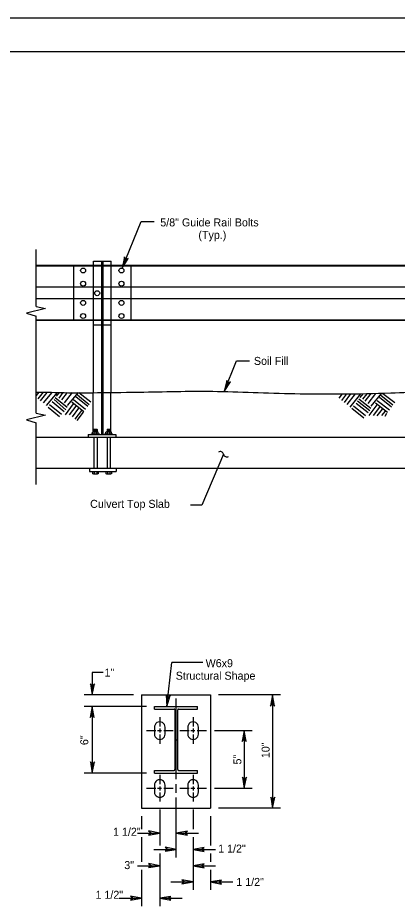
# Model space of a CAD drawing. Extents: x 499999.87 to 500002.82, y 499999.95 to 500001.79.
# Drawn here: x 500001.562 to 500002.029, y 500000.699 to 500001.792 of the extents above; entities that cross this region are included whole.
import ezdxf

# ---------------------------------------------------------------- set-up
doc = ezdxf.new("R2010")
doc.units = 0
for name, color, linetype in [('1', 7, 'Continuous'), ('2', 7, 'Continuous'), ('3', 7, 'Continuous'), ('5', 7, 'Continuous')]:
    doc.layers.add(name, color=color, linetype=linetype)

msp = doc.modelspace()

# ---------------------------------------------------------------- linework, layer by layer
at = {"layer": '1'}
for p, q in [((499999.8665, 500001.7917), (500002.8248, 500001.7917)), ((500000.0331, 500001.75), (500002.7831, 500001.75))]:
    msp.add_line(p, q, dxfattribs=at)
for points in [[(500001.6903, 500001.4839), (500001.6978, 500001.4957), (500001.6942, 500001.4934), (500001.6932, 500001.4977)], [(500001.8159, 500001.332), (500001.8235, 500001.3438), (500001.8199, 500001.3415), (500001.8189, 500001.3458)], [(500001.6535, 500000.959), (500001.6562, 500000.9728), (500001.6535, 500000.9692), (500001.6512, 500000.9728)], [(500001.7451, 500000.9449), (500001.7493, 500000.9583), (500001.7464, 500000.9551), (500001.7444, 500000.959)], [(500001.8753, 500000.959), (500001.8727, 500000.9452), (500001.8753, 500000.9488), (500001.8776, 500000.9452)], [(500001.6535, 500000.9449), (500001.6509, 500000.9311), (500001.6535, 500000.9347), (500001.6558, 500000.9311)], [(500001.8406, 500000.9154), (500001.8379, 500000.9016), (500001.8406, 500000.9052), (500001.8428, 500000.9016)], [(500001.6535, 500000.8629), (500001.6562, 500000.8766), (500001.6535, 500000.873), (500001.6512, 500000.8766)], [(500001.8406, 500000.8442), (500001.8432, 500000.8579), (500001.8406, 500000.8543), (500001.8383, 500000.8579)], [(500001.8753, 500000.8196), (500001.878, 500000.8333), (500001.8753, 500000.8297), (500001.873, 500000.8333)], [(500001.7365, 500000.789), (500001.7228, 500000.7917), (500001.7264, 500000.789), (500001.7228, 500000.7867)], [(500001.7569, 500000.789), (500001.7707, 500000.7864), (500001.7671, 500000.789), (500001.7707, 500000.7913)], [(500001.7569, 500000.769), (500001.7431, 500000.7717), (500001.7467, 500000.769), (500001.7431, 500000.7667)], [(500001.7776, 500000.769), (500001.7913, 500000.7664), (500001.7877, 500000.769), (500001.7913, 500000.7713)], [(500001.7365, 500000.749), (500001.7228, 500000.7516), (500001.7264, 500000.749), (500001.7228, 500000.7467)], [(500001.7776, 500000.749), (500001.7913, 500000.7464), (500001.7877, 500000.749), (500001.7913, 500000.7513)], [(500001.7776, 500000.729), (500001.7638, 500000.7316), (500001.7674, 500000.729), (500001.7638, 500000.7267)], [(500001.7989, 500000.729), (500001.8127, 500000.7264), (500001.8091, 500000.729), (500001.8127, 500000.7313)], [(500001.7142, 500000.709), (500001.7005, 500000.7116), (500001.7041, 500000.709), (500001.7005, 500000.7067)], [(500001.7365, 500000.709), (500001.7503, 500000.7064), (500001.7467, 500000.709), (500001.7503, 500000.7113)]]:
    msp.add_lwpolyline(points, close=True, dxfattribs=at)
for points in [[(500001.5846, 500001.4367), (500001.5961, 500001.4341), (500001.5728, 500001.4285), (500001.5846, 500001.4249)], [(500001.5846, 500001.3054), (500001.5961, 500001.3028), (500001.5728, 500001.2972), (500001.5846, 500001.2936)]]:
    msp.add_lwpolyline(points, dxfattribs=at)
at = {"layer": '2'}
for p, q in [((500001.6903, 500001.4839), (500001.7136, 500001.5413)), ((500001.7136, 500001.5413), (500001.7297, 500001.5413)), ((500001.5846, 500001.4367), (500001.5846, 500001.5069)), ((500001.6647, 500001.4925), (500001.6647, 500001.2792)), ((500001.6667, 500001.4925), (500001.6667, 500001.2792)), ((500002.5797, 500001.4872), (500001.5846, 500001.4872)), ((500002.5797, 500001.4862), (500001.5846, 500001.4862)), ((500002.5797, 500001.4603), (500001.5846, 500001.4603)), ((500002.5797, 500001.4459), (500001.5846, 500001.4459)), ((500001.5846, 500001.3054), (500001.5846, 500001.4249)), ((500002.5797, 500001.4199), (500001.5846, 500001.4199)), ((500002.5797, 500001.4193), (500001.5846, 500001.4193)), ((500001.8159, 500001.332), (500001.831, 500001.3698)), ((500001.831, 500001.3698), (500001.8471, 500001.3698)), ((500001.5846, 500001.3599), (500001.5846, 500001.3625)), ((500001.5879, 500001.3314), (500001.5846, 500001.3271)), ((500001.5932, 500001.3314), (500001.5866, 500001.3232)), ((500001.5978, 500001.331), (500001.5896, 500001.3205)), ((500001.6037, 500001.331), (500001.5932, 500001.3182)), ((500001.6102, 500001.331), (500001.5968, 500001.315)), ((500001.6079, 500001.3248), (500001.6227, 500001.3127)), ((500001.6129, 500001.3307), (500001.6093, 500001.3264)), ((500001.6175, 500001.3307), (500001.6122, 500001.3241)), ((500001.6227, 500001.3307), (500001.6155, 500001.3219)), ((500001.6286, 500001.3307), (500001.6188, 500001.3182)), ((500001.6362, 500001.3307), (500001.6227, 500001.315)), ((500001.6335, 500001.3261), (500001.648, 500001.314)), ((500001.6352, 500001.3281), (500001.6496, 500001.3163)), ((500001.6371, 500001.3307), (500001.6519, 500001.3192)), ((500001.961, 500001.3291), (500001.957, 500001.3238)), ((500001.9662, 500001.3291), (500001.96, 500001.3212)), ((500001.9711, 500001.3291), (500001.9633, 500001.3186)), ((500001.977, 500001.3294), (500001.9669, 500001.3163)), ((500001.9836, 500001.3294), (500001.9705, 500001.313)), ((500001.9862, 500001.3294), (500001.9826, 500001.3248)), ((500001.9915, 500001.3294), (500001.9859, 500001.3225)), ((500001.9961, 500001.3297), (500001.9888, 500001.3202)), ((500002.002, 500001.3297), (500001.9925, 500001.3173)), ((500002.0095, 500001.3301), (500001.9964, 500001.314)), ((500002.0069, 500001.3251), (500002.0217, 500001.3133)), ((500002.0085, 500001.3274), (500002.0233, 500001.3156)), ((500002.0108, 500001.3297), (500002.0256, 500001.3186)), ((500001.601, 500001.3163), (500001.6158, 500001.3041)), ((500001.6043, 500001.3196), (500001.6191, 500001.3074)), ((500001.6066, 500001.3222), (500001.6211, 500001.3097)), ((500001.6299, 500001.3169), (500001.6201, 500001.3035)), ((500001.6332, 500001.314), (500001.6253, 500001.3035)), ((500001.6283, 500001.3192), (500001.643, 500001.3074)), ((500001.6306, 500001.3222), (500001.6453, 500001.3104)), ((500001.9747, 500001.3146), (500001.9895, 500001.3025)), ((500001.978, 500001.3179), (500001.9928, 500001.3064)), ((500001.98, 500001.3205), (500001.9948, 500001.3087)), ((500001.9813, 500001.3232), (500001.9964, 500001.3117)), ((500002.0036, 500001.3159), (500001.9938, 500001.3025)), ((500002.002, 500001.3182), (500002.0167, 500001.3068)), ((500002.0039, 500001.3212), (500002.019, 500001.3097)), ((500001.5991, 500001.313), (500001.6132, 500001.3015)), ((500001.6365, 500001.3114), (500001.6286, 500001.3009)), ((500001.6401, 500001.3087), (500001.6322, 500001.2982)), ((500001.6424, 500001.3068), (500001.6345, 500001.2963)), ((500001.9728, 500001.3114), (500001.9875, 500001.2999)), ((500002.0069, 500001.313), (500001.999, 500001.3025)), ((500002.0102, 500001.3104), (500002.0036, 500001.3022)), ((500002.0138, 500001.3081), (500002.0095, 500001.3025)), ((500002.0157, 500001.3051), (500002.0135, 500001.3012)), ((500001.5846, 500001.2178), (500001.5846, 500001.2936)), ((500001.6539, 500001.2799), (500001.6539, 500001.2822)), ((500001.6549, 500001.2825), (500001.6598, 500001.2825)), ((500001.6558, 500001.2858), (500001.6555, 500001.2854)), ((500001.6555, 500001.2854), (500001.6555, 500001.2825)), ((500001.6558, 500001.2858), (500001.6575, 500001.2858)), ((500001.6558, 500001.2799), (500001.6558, 500001.2822)), ((500001.6562, 500001.2854), (500001.6588, 500001.2854)), ((500001.6562, 500001.2851), (500001.6588, 500001.2851)), ((500001.6562, 500001.2848), (500001.6588, 500001.2848)), ((500001.6562, 500001.2844), (500001.6588, 500001.2844)), ((500001.6562, 500001.2841), (500001.6588, 500001.2841)), ((500001.6562, 500001.2835), (500001.6588, 500001.2835)), ((500001.6565, 500001.2831), (500001.6588, 500001.2831)), ((500001.6575, 500001.2858), (500001.6591, 500001.2858)), ((500001.6588, 500001.2799), (500001.6588, 500001.2822)), ((500001.6591, 500001.2858), (500001.6594, 500001.2854)), ((500001.6594, 500001.2854), (500001.6594, 500001.2825)), ((500001.6608, 500001.2799), (500001.6608, 500001.2822)), ((500001.6703, 500001.2799), (500001.6703, 500001.2822)), ((500001.6713, 500001.2825), (500001.6762, 500001.2825)), ((500001.6722, 500001.2858), (500001.6719, 500001.2854)), ((500001.6719, 500001.2854), (500001.6719, 500001.2825)), ((500001.6722, 500001.2858), (500001.6736, 500001.2858)), ((500001.6722, 500001.2854), (500001.6749, 500001.2854)), ((500001.6722, 500001.2851), (500001.6749, 500001.2851)), ((500001.6722, 500001.2848), (500001.6749, 500001.2848)), ((500001.6722, 500001.2844), (500001.6749, 500001.2844)), ((500001.6722, 500001.2841), (500001.6749, 500001.2841)), ((500001.6722, 500001.2835), (500001.6749, 500001.2835)), ((500001.6722, 500001.2799), (500001.6722, 500001.2822)), ((500001.6726, 500001.2831), (500001.6749, 500001.2831)), ((500001.6736, 500001.2858), (500001.6752, 500001.2858)), ((500001.6752, 500001.2858), (500001.6755, 500001.2854)), ((500001.6752, 500001.2799), (500001.6752, 500001.2822)), ((500001.6755, 500001.2854), (500001.6755, 500001.2825)), ((500001.6772, 500001.2799), (500001.6772, 500001.2822)), ((500002.5797, 500001.2756), (500001.5846, 500001.2756)), ((500001.6486, 500001.2792), (500001.6824, 500001.2792)), ((500001.6486, 500001.2792), (500001.6486, 500001.2756)), ((500001.6526, 500001.2799), (500001.6624, 500001.2799)), ((500001.6526, 500001.2792), (500001.6526, 500001.2799)), ((500001.6555, 500001.2756), (500001.6555, 500001.2375)), ((500001.6594, 500001.2756), (500001.6594, 500001.2375)), ((500001.6624, 500001.2792), (500001.6624, 500001.2799)), ((500001.669, 500001.2799), (500001.6785, 500001.2799)), ((500001.669, 500001.2792), (500001.669, 500001.2799)), ((500001.6719, 500001.2756), (500001.6719, 500001.2375)), ((500001.6755, 500001.2756), (500001.6755, 500001.2375)), ((500001.6785, 500001.2792), (500001.6785, 500001.2799)), ((500001.6824, 500001.2792), (500001.6824, 500001.2756)), ((500002.5797, 500001.2375), (500001.5846, 500001.2375)), ((500001.6503, 500001.2375), (500001.6503, 500001.2339)), ((500001.6831, 500001.2375), (500001.6831, 500001.2339)), ((500001.6503, 500001.2339), (500001.6831, 500001.2339)), ((500001.6526, 500001.2339), (500001.6526, 500001.2333)), ((500001.6624, 500001.2333), (500001.6526, 500001.2333)), ((500001.6539, 500001.2333), (500001.6539, 500001.231)), ((500001.6601, 500001.2306), (500001.6549, 500001.2306)), ((500001.6558, 500001.2333), (500001.6558, 500001.231)), ((500001.6591, 500001.2333), (500001.6591, 500001.231)), ((500001.6608, 500001.2333), (500001.6608, 500001.231)), ((500001.6624, 500001.2339), (500001.6624, 500001.2333)), ((500001.669, 500001.2339), (500001.669, 500001.2333)), ((500001.6785, 500001.2333), (500001.669, 500001.2333)), ((500001.6703, 500001.2333), (500001.6703, 500001.231)), ((500001.6762, 500001.2306), (500001.6713, 500001.2306)), ((500001.6722, 500001.2333), (500001.6722, 500001.231)), ((500001.6752, 500001.2333), (500001.6752, 500001.231)), ((500001.6772, 500001.2333), (500001.6772, 500001.231)), ((500001.6785, 500001.2339), (500001.6785, 500001.2333)), ((500001.7451, 500000.9449), (500001.7516, 500000.999)), ((500001.7894, 500000.999), (500001.7516, 500000.999)), ((500001.6535, 500000.9865), (500001.6535, 500000.959)), ((500001.667, 500000.9865), (500001.6535, 500000.9865)), ((500001.7044, 500000.959), (500001.6437, 500000.959)), ((500001.7142, 500000.959), (500001.7142, 500000.8196)), ((500001.7142, 500000.959), (500001.7989, 500000.959)), ((500001.7569, 500000.8553), (500001.7569, 500000.9547)), ((500001.7989, 500000.959), (500001.7989, 500000.8196)), ((500001.8852, 500000.959), (500001.8087, 500000.959)), ((500001.8753, 500000.959), (500001.8753, 500000.8196)), ((500001.7201, 500000.9449), (500001.6437, 500000.9449)), ((500001.6535, 500000.9449), (500001.6535, 500000.8629)), ((500001.73, 500000.9416), (500001.73, 500000.9449)), ((500001.73, 500000.9449), (500001.7569, 500000.9449)), ((500001.7569, 500000.9449), (500001.7831, 500000.9449)), ((500001.7831, 500000.9416), (500001.7831, 500000.9449)), ((500001.73, 500000.9416), (500001.7543, 500000.9416)), ((500001.7365, 500000.9318), (500001.7365, 500000.9203)), ((500001.7552, 500000.9406), (500001.7552, 500000.8671)), ((500001.7585, 500000.9406), (500001.7585, 500000.8671)), ((500001.7595, 500000.9416), (500001.7831, 500000.9416)), ((500001.7776, 500000.9318), (500001.7776, 500000.9203)), ((500001.7201, 500000.9154), (500001.7316, 500000.9154)), ((500001.73, 500000.9193), (500001.73, 500000.9108)), ((500001.7339, 500000.9154), (500001.7388, 500000.9154)), ((500001.7365, 500000.9177), (500001.7365, 500000.9127)), ((500001.7365, 500000.9104), (500001.7365, 500000.899)), ((500001.7415, 500000.9154), (500001.753, 500000.9154)), ((500001.7431, 500000.9108), (500001.7431, 500000.9193)), ((500001.7612, 500000.9154), (500001.7726, 500000.9154)), ((500001.771, 500000.9193), (500001.771, 500000.9108)), ((500001.7749, 500000.9154), (500001.7799, 500000.9154)), ((500001.7776, 500000.9177), (500001.7776, 500000.9127)), ((500001.7776, 500000.9104), (500001.7776, 500000.899)), ((500001.7825, 500000.9154), (500001.794, 500000.9154)), ((500001.7841, 500000.9108), (500001.7841, 500000.9193)), ((500001.8038, 500000.9154), (500001.8504, 500000.9154)), ((500001.8406, 500000.9154), (500001.8406, 500000.8442)), ((500001.7552, 500000.9039), (500001.7585, 500000.9039)), ((500001.7552, 500000.9039), (500001.7585, 500000.9039)), ((500001.73, 500000.8629), (500001.73, 500000.8661)), ((500001.73, 500000.8661), (500001.7543, 500000.8661)), ((500001.7595, 500000.8661), (500001.7831, 500000.8661)), ((500001.7831, 500000.8629), (500001.7831, 500000.8661)), ((500001.7201, 500000.8629), (500001.6437, 500000.8629)), ((500001.73, 500000.8629), (500001.7569, 500000.8629)), ((500001.7365, 500000.8606), (500001.7365, 500000.8491)), ((500001.7569, 500000.8629), (500001.7831, 500000.8629)), ((500001.7776, 500000.8606), (500001.7776, 500000.8491)), ((500001.7201, 500000.8442), (500001.7316, 500000.8442)), ((500001.73, 500000.8481), (500001.73, 500000.8396)), ((500001.7339, 500000.8442), (500001.7388, 500000.8442)), ((500001.7365, 500000.8465), (500001.7365, 500000.8415)), ((500001.7415, 500000.8442), (500001.753, 500000.8442)), ((500001.7431, 500000.8396), (500001.7431, 500000.8481)), ((500001.7569, 500000.8386), (500001.7569, 500000.8494)), ((500001.7612, 500000.8442), (500001.7726, 500000.8442)), ((500001.771, 500000.8481), (500001.771, 500000.8396)), ((500001.7749, 500000.8442), (500001.7799, 500000.8442)), ((500001.7776, 500000.8465), (500001.7776, 500000.8415)), ((500001.7825, 500000.8442), (500001.794, 500000.8442)), ((500001.7841, 500000.8396), (500001.7841, 500000.8481)), ((500001.8038, 500000.8442), (500001.8504, 500000.8442)), ((500001.7365, 500000.8392), (500001.7365, 500000.8278)), ((500001.7569, 500000.7592), (500001.7569, 500000.833)), ((500001.7776, 500000.8392), (500001.7776, 500000.8278)), ((500001.7142, 500000.8196), (500001.7989, 500000.8196)), ((500001.7365, 500000.8179), (500001.7365, 500000.774)), ((500001.7776, 500000.8179), (500001.7776, 500000.794)), ((500001.8852, 500000.8196), (500001.8087, 500000.8196)), ((500001.7142, 500000.8097), (500001.7142, 500000.794)), ((500001.7989, 500000.8097), (500001.7989, 500000.774)), ((500001.709, 500000.789), (500001.7365, 500000.789)), ((500001.7142, 500000.7841), (500001.7142, 500000.7539)), ((500001.7569, 500000.789), (500001.7844, 500000.789)), ((500001.7776, 500000.7841), (500001.7776, 500000.7192)), ((500001.7293, 500000.769), (500001.7569, 500000.769)), ((500001.7776, 500000.769), (500001.8051, 500000.769)), ((500001.7365, 500000.7641), (500001.7365, 500000.6991)), ((500001.7989, 500000.7641), (500001.7989, 500000.7539)), ((500001.709, 500000.749), (500001.7365, 500000.749)), ((500001.7776, 500000.749), (500001.8051, 500000.749)), ((500001.7142, 500000.7441), (500001.7142, 500000.6991)), ((500001.7989, 500000.7441), (500001.7989, 500000.7192)), ((500001.75, 500000.729), (500001.7776, 500000.729)), ((500001.7989, 500000.729), (500001.8264, 500000.729)), ((500001.6867, 500000.709), (500001.7142, 500000.709)), ((500001.7365, 500000.709), (500001.7641, 500000.709))]:
    msp.add_line(p, q, dxfattribs=at)
msp.add_lwpolyline([(500001.815, 500001.2549), (500001.7884, 500001.1923), (500001.7743, 500001.1923)], dxfattribs=at)
for centre in [(500001.6423, 500001.4809), (500001.6894, 500001.4809), (500001.6423, 500001.4647), (500001.6894, 500001.4647), (500001.6596, 500001.453), (500001.6423, 500001.4411), (500001.6894, 500001.4411), (500001.6423, 500001.4249), (500001.6894, 500001.4249)]:
    msp.add_circle(centre, 0.00306, dxfattribs=at)
for centre, radius, start, end in [((500001.655, 500001.2811), 0.00149, 48.6091, 131.3909), ((500001.6575, 500001.2793), 0.00333, 62.6992, 117.3008), ((500001.66, 500001.2811), 0.00149, 48.6091, 131.3909), ((500001.6712, 500001.2811), 0.00149, 48.6091, 131.3909), ((500001.6737, 500001.2793), 0.00333, 62.6992, 117.3008), ((500001.6762, 500001.2811), 0.00149, 48.6091, 131.3909), ((500001.811, 500001.2541), 0.00411, 10.8947, 121.1605), ((500001.8191, 500001.2559), 0.00421, 193.4803, 299.8495), ((500001.655, 500001.2322), 0.00149, 228.6091, 311.3909), ((500001.6575, 500001.2341), 0.00333, 242.6992, 297.3008), ((500001.66, 500001.2322), 0.00149, 228.6091, 311.3909), ((500001.6712, 500001.2322), 0.00149, 228.6091, 311.3909), ((500001.6738, 500001.2341), 0.00333, 242.6992, 297.3008), ((500001.6763, 500001.2322), 0.00149, 228.6091, 311.3909), ((500001.7543, 500000.9406), 0.000984, 0, 90), ((500001.7596, 500000.9406), 0.000984, 90, 180), ((500001.7366, 500000.9193), 0.00656, 359.8807, 182.7551), ((500001.7776, 500000.9193), 0.00656, 359.8807, 182.7551), ((500001.7366, 500000.9108), 0.00656, 179.98, 0.1392), ((500001.7776, 500000.9108), 0.00656, 179.98, 0.1392), ((500001.7543, 500000.8671), 0.000984, 270, 0), ((500001.7596, 500000.8671), 0.000984, 180, 270), ((500001.7366, 500000.8481), 0.00656, 359.8807, 182.7551), ((500001.7776, 500000.8481), 0.00656, 359.8807, 182.7551), ((500001.7366, 500000.8396), 0.00656, 179.98, 0.1392), ((500001.7776, 500000.8396), 0.00656, 179.98, 0.1392)]:
    msp.add_arc(centre, radius, start, end, dxfattribs=at)
msp.add_spline([(500001.5846, 500001.3314), (500001.5876, 500001.3314), (500001.6191, 500001.3307), (500001.6601, 500001.3307), (500001.7169, 500001.3314), (500001.8077, 500001.3323), (500001.8576, 500001.3307), (500001.961, 500001.3291), (500002.0207, 500001.3304), (500002.1076, 500001.3337), (500002.2103, 500001.333), (500002.2917, 500001.3337), (500002.3842, 500001.333), (500002.4331, 500001.3314), (500002.539, 500001.335), (500002.5797, 500001.3327)], degree=3, dxfattribs=at)
at = {"layer": '3'}
for p, q in [((500001.6549, 500001.4872), (500001.6549, 500001.4925)), ((500001.6768, 500001.4872), (500001.6768, 500001.4925)), ((500001.6309, 500001.4193), (500001.6309, 500001.4872)), ((500001.6549, 500001.4193), (500001.6549, 500001.4872)), ((500001.6768, 500001.4193), (500001.6768, 500001.4872)), ((500001.7008, 500001.4872), (500001.7008, 500001.4199)), ((500001.6549, 500001.3307), (500001.6549, 500001.4199)), ((500001.6768, 500001.3307), (500001.6768, 500001.4193)), ((500001.6545, 500001.2825), (500001.6545, 500001.3307)), ((500001.6765, 500001.2825), (500001.6765, 500001.3307))]:
    msp.add_line(p, q, dxfattribs=at)
at = {"layer": '5'}
for p, q in [((500001.6549, 500001.4925), (500001.6768, 500001.4925)), ((500001.6549, 500001.414), (500001.6768, 500001.414))]:
    msp.add_line(p, q, dxfattribs=at)

# ---------------------------------------------------------------- texts
at = {"layer": '2'}
for s, height, p in [('5/8" Guide Rail Bolts', 0.009843, (500001.7372, 500001.5351)), ('(Typ.)', 0.00984, (500001.7841, 500001.5197)), ('Soil Fill', 0.00984, (500001.8524, 500001.3648)), ('Culvert Top Slab', 0.009843, (500001.6509, 500001.189)), ('W6x9', 0.00984, (500001.793, 500000.9931)), ('1"', 0.00984, (500001.6686, 500000.9816)), ('Structural Shape', 0.009843, (500001.7562, 500000.9777)), ('1 1/2"', 0.00984, (500001.6791, 500000.7858)), ('1 1/2"', 0.00984, (500001.8084, 500000.7651)), ('3"', 0.00984, (500001.6929, 500000.7448)), ('1 1/2"', 0.00984, (500001.8307, 500000.7241)), ('1 1/2"', 0.00984, (500001.6575, 500000.7083))]:
    msp.add_text(s, height=height, dxfattribs=at).set_placement(p)
for s, p in [('6"', (500001.6486, 500000.8973)), ('10"', (500001.8717, 500000.8812)), ('5"', (500001.8369, 500000.8734))]:
    msp.add_text(s, height=0.00984, rotation=90, dxfattribs=at).set_placement(p)

doc.saveas('drawing.dxf')
